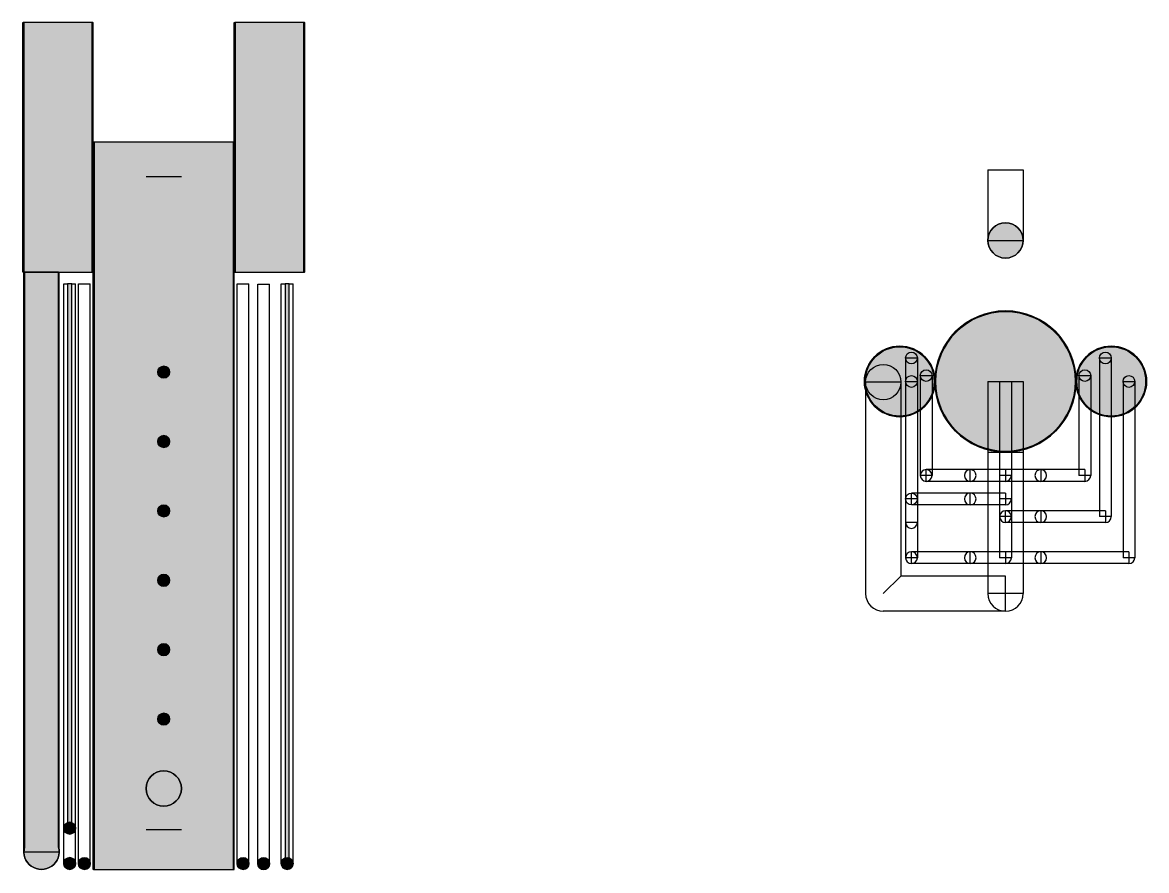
# Model space of a CAD drawing. Header units: millimetres. Extents: x 1147.5 to 1224.1, y 2097.1 to 2139.6.
# Drawn here: x 1183.893 to 1186.322, y 2114.153 to 2115.986 of the extents above; entities that cross this region are included whole.
import ezdxf

# ---------------------------------------------------------------- set-up
doc = ezdxf.new("R2010")
doc.units = ezdxf.units.MM
doc.linetypes.add('DASHED', pattern=[0.75, 0.5, -0.25])
for name, color, linetype in [('0_BackgroundLines', 7, 'Continuous'), ('0_CurveTangencyLines', 7, 'Continuous'), ('0_IntersectionBoundary', 7, 'Continuous'), ('0_IntersectionFill', 7, 'Continuous')]:
    doc.layers.add(name, color=color, linetype=linetype)

# ---------------------------------------------------------------- blocks, each defined once
blk = doc.blocks.new('A$C038139DB')
at = {"layer": '0_IntersectionFill', "linetype": 'Continuous', "extrusion": (0, 0, -1)}
for points in [[(-13.727, 50.827), (-13.727, 72.077), (-19.653, 72.077), (-19.653, 50.827)], [(-13.777, 50.827), (-13.777, 72.077), (-19.603, 72.077), (-19.603, 50.827)], [(-31.727, 50.827), (-31.727, 72.077), (-37.653, 72.077), (-37.653, 50.827)], [(-31.777, 50.827), (-31.777, 72.077), (-37.603, 72.077), (-37.603, 50.827)], [(-19.708, 0), (-19.708, 61.89), (-31.672, 61.89), (-31.672, 0)], [(-19.759, 0), (-19.759, 61.89), (-31.622, 61.89), (-31.622, 0)], [(-17.514, 3.51), (-17.514, 49.837), (-17.866, 49.837), (-17.866, 3.51)], [(-36.014, 0.5), (-36.014, 49.827), (-36.366, 49.827), (-36.366, 0.5)]]:
    blk.add_hatch(color=8, dxfattribs=at).paths.add_polyline_path(points)
h = blk.add_hatch(color=8, dxfattribs=at)
edge = h.paths.add_edge_path()
edge.add_arc((-15.29, 1.5), 1.5, 164.04051, 375.95949)
edge.add_line((-13.848, 1.912), (-13.848, 50.827))
edge.add_line((-13.848, 50.827), (-16.732, 50.827))
edge.add_line((-16.732, 50.827), (-16.732, 1.912))
h = blk.add_hatch(color=8, dxfattribs=at)
edge = h.paths.add_edge_path()
edge.add_arc((-25.69, 42.323), 0.5, 0, 360, ccw=False)
h = blk.add_hatch(color=8, dxfattribs=at)
edge = h.paths.add_edge_path()
edge.add_arc((-25.69, 36.417), 0.5, 0, 360, ccw=False)
h = blk.add_hatch(color=8, dxfattribs=at)
edge = h.paths.add_edge_path()
edge.add_arc((-25.69, 30.512), 0.5, 0, 360, ccw=False)
h = blk.add_hatch(color=8, dxfattribs=at)
edge = h.paths.add_edge_path()
edge.add_arc((-25.69, 24.606), 0.5, 0, 360, ccw=False)
h = blk.add_hatch(color=8, dxfattribs=at)
edge = h.paths.add_edge_path()
edge.add_arc((-25.69, 18.701), 0.5, 0, 360, ccw=False)
h = blk.add_hatch(color=8, dxfattribs=at)
edge = h.paths.add_edge_path()
edge.add_arc((-25.69, 12.795), 0.5, 0, 360, ccw=False)
h = blk.add_hatch(color=8, dxfattribs=at)
edge = h.paths.add_edge_path()
edge.add_arc((-25.69, 6.89), 1.5, 0, 360, ccw=False)
h = blk.add_hatch(color=8, dxfattribs=at)
edge = h.paths.add_edge_path()
edge.add_arc((-17.69, 3.51), 0.5, 0, 360, ccw=False)
h = blk.add_hatch(color=8, dxfattribs=at)
edge = h.paths.add_edge_path()
edge.add_arc((-17.69, 3.51), 0.176, 0, 360, ccw=False)
h = blk.add_hatch(color=8, dxfattribs=at)
edge = h.paths.add_edge_path()
edge.add_arc((-17.69, 0.51), 0.5, 0, 360, ccw=False)
h = blk.add_hatch(color=8, dxfattribs=at)
edge = h.paths.add_edge_path()
edge.add_arc((-18.94, 0.5), 0.5, 0, 360, ccw=False)
h = blk.add_hatch(color=8, dxfattribs=at)
edge = h.paths.add_edge_path()
edge.add_arc((-32.44, 0.5), 0.5, 0, 360, ccw=False)
h = blk.add_hatch(color=8, dxfattribs=at)
edge = h.paths.add_edge_path()
edge.add_arc((-34.19, 0.49), 0.5, 0, 360, ccw=False)
h = blk.add_hatch(color=8, dxfattribs=at)
edge = h.paths.add_edge_path()
edge.add_arc((-36.19, 0.5), 0.5, 0, 360, ccw=False)
h = blk.add_hatch(color=8, dxfattribs=at)
edge = h.paths.add_edge_path()
edge.add_arc((-36.19, 0.5), 0.176, 0, 360, ccw=False)
at = {"layer": '0_BackgroundLines', "linetype": 'Continuous', "extrusion": (0, 1, 0)}
for p, q in [((13.69, 72.077), (13.727, 72.077)), ((13.69, 50.827), (13.69, 72.077)), ((19.653, 72.077), (13.727, 72.077)), ((13.727, 72.077), (13.727, 50.827)), ((19.603, 72.077), (13.777, 72.077)), ((13.777, 72.077), (13.777, 50.827)), ((19.603, 50.827), (19.603, 72.077)), ((19.653, 72.077), (19.69, 72.077)), ((19.653, 50.827), (19.653, 72.077)), ((19.69, 50.827), (19.69, 72.077)), ((31.69, 72.077), (31.727, 72.077)), ((31.69, 50.827), (31.69, 72.077)), ((37.653, 72.077), (31.727, 72.077)), ((31.727, 72.077), (31.727, 50.827)), ((37.603, 72.077), (31.777, 72.077)), ((31.777, 72.077), (31.777, 50.827)), ((37.603, 50.827), (37.603, 72.077)), ((37.653, 72.077), (37.69, 72.077)), ((37.653, 50.827), (37.653, 72.077)), ((37.69, 50.827), (37.69, 72.077)), ((19.69, 61.89), (19.708, 61.89)), ((19.69, 0), (19.69, 61.89)), ((31.672, 61.89), (19.708, 61.89)), ((19.708, 61.89), (19.708, 0)), ((31.622, 61.89), (19.759, 61.89)), ((19.759, 61.89), (19.759, 0)), ((31.622, 0), (31.622, 61.89)), ((31.672, 61.89), (31.69, 61.89)), ((31.672, 0), (31.672, 61.89)), ((31.69, 0), (31.69, 61.89)), ((13.727, 50.827), (13.69, 50.827)), ((13.727, 50.827), (19.653, 50.827)), ((13.777, 50.827), (19.603, 50.827)), ((13.79, 1.5), (13.79, 50.827)), ((13.848, 50.827), (13.848, 1.912)), ((16.732, 50.827), (13.848, 50.827)), ((16.732, 1.912), (16.732, 50.827)), ((16.79, 1.5), (16.79, 50.827)), ((19.69, 50.827), (19.653, 50.827)), ((31.727, 50.827), (31.69, 50.827)), ((31.727, 50.827), (37.653, 50.827)), ((31.777, 50.827), (37.603, 50.827)), ((37.69, 50.827), (37.653, 50.827)), ((17.19, 49.837), (17.514, 49.837)), ((17.19, 3.51), (17.19, 49.837)), ((17.866, 49.837), (17.514, 49.837)), ((17.514, 49.837), (17.514, 3.51)), ((17.866, 49.837), (18.19, 49.837)), ((17.866, 3.51), (17.866, 49.837)), ((18.19, 3.51), (18.19, 49.837)), ((18.44, 49.827), (19.44, 49.827)), ((18.44, 0.5), (18.44, 49.827)), ((19.44, 0.5), (19.44, 49.827)), ((31.94, 49.827), (32.94, 49.827)), ((31.94, 0.5), (31.94, 49.827)), ((32.94, 0.5), (32.94, 49.827)), ((33.69, 49.817), (34.69, 49.817)), ((33.69, 0.49), (33.69, 49.817)), ((34.69, 0.49), (34.69, 49.817)), ((35.69, 49.827), (36.014, 49.827)), ((35.69, 0.5), (35.69, 49.827)), ((36.366, 49.827), (36.014, 49.827)), ((36.014, 49.827), (36.014, 0.5)), ((36.366, 49.827), (36.69, 49.827)), ((36.366, 0.5), (36.366, 49.827)), ((36.69, 0.5), (36.69, 49.827)), ((17.19, 0.51), (17.19, 3.51)), ((17.514, 3.51), (17.866, 3.51)), ((18.19, 0.51), (18.19, 3.51)), ((19.708, 0), (19.69, 0)), ((19.708, 0), (31.672, 0)), ((19.759, 0), (31.622, 0)), ((31.69, 0), (31.672, 0)), ((36.014, 0.5), (36.366, 0.5))]:
    blk.add_line(p, q, dxfattribs=at)
at = {"layer": '0_BackgroundLines', "linetype": 'Continuous'}
for centre, radius in [((25.69, 42.323), 0.5), ((25.69, 36.417), 0.5), ((25.69, 30.512), 0.5), ((25.69, 24.606), 0.5), ((25.69, 18.701), 0.5), ((25.69, 12.795), 0.5), ((25.69, 6.89), 1.5), ((17.69, 3.51), 0.5), ((17.69, 3.51), 0.176), ((17.69, 0.51), 0.5), ((18.94, 0.5), 0.5), ((32.44, 0.5), 0.5), ((34.19, 0.49), 0.5), ((36.19, 0.5), 0.5), ((36.19, 0.5), 0.176)]:
    blk.add_circle(centre, radius, dxfattribs=at)
blk.add_arc((15.29, 1.5), 1.5, 164.04051, 15.95949, dxfattribs=at)
at = {"layer": '0_CurveTangencyLines', "color": 1, "linetype": 'DASHED', "extrusion": (0, 1, 0)}
for p, q in [((27.19, 58.941), (24.19, 58.941)), ((27.19, 3.374), (24.19, 3.374)), ((13.79, 1.5), (16.79, 1.5))]:
    blk.add_line(p, q, dxfattribs=at)
at = {"layer": '0_IntersectionBoundary', "linetype": 'Continuous', "extrusion": (-1.6855e-21, 5.14275e-32, -1)}
for p, q in [((13.727, 72.077), (13.727, 50.827)), ((19.653, 72.077), (13.727, 72.077)), ((19.653, 50.827), (19.653, 72.077)), ((13.727, 50.827), (19.653, 50.827))]:
    blk.add_line(p, q, dxfattribs=at)
at = {"layer": '0_IntersectionBoundary', "linetype": 'Continuous', "extrusion": (-6.86259e-20, 1.80728e-32, -1)}
for p, q in [((13.777, 72.077), (13.777, 50.827)), ((19.603, 72.077), (13.777, 72.077)), ((19.603, 50.827), (19.603, 72.077)), ((13.777, 50.827), (19.603, 50.827))]:
    blk.add_line(p, q, dxfattribs=at)
at = {"layer": '0_IntersectionBoundary', "linetype": 'Continuous', "extrusion": (4.38052e-20, 4.79121e-33, -1)}
for p, q in [((31.727, 72.077), (31.727, 50.827)), ((37.653, 72.077), (31.727, 72.077)), ((37.653, 50.827), (37.653, 72.077)), ((31.727, 50.827), (37.653, 50.827))]:
    blk.add_line(p, q, dxfattribs=at)
at = {"layer": '0_IntersectionBoundary', "linetype": 'Continuous', "extrusion": (-2.94646e-20, -2.46394e-32, -1)}
for p, q in [((31.777, 72.077), (31.777, 50.827)), ((37.603, 72.077), (31.777, 72.077)), ((37.603, 50.827), (37.603, 72.077)), ((31.777, 50.827), (37.603, 50.827))]:
    blk.add_line(p, q, dxfattribs=at)
at = {"layer": '0_IntersectionBoundary', "linetype": 'Continuous', "extrusion": (-4.18126e-20, -7.16615e-32, -1)}
for p, q in [((19.708, 61.89), (19.708, 0)), ((31.672, 61.89), (19.708, 61.89)), ((31.672, 0), (31.672, 61.89)), ((19.708, 0), (31.672, 0))]:
    blk.add_line(p, q, dxfattribs=at)
at = {"layer": '0_IntersectionBoundary', "linetype": 'Continuous', "extrusion": (5.45614e-20, -4.40686e-32, -1)}
for p, q in [((19.759, 61.89), (19.759, 0)), ((31.622, 61.89), (19.759, 61.89)), ((31.622, 0), (31.622, 61.89)), ((19.759, 0), (31.622, 0))]:
    blk.add_line(p, q, dxfattribs=at)
at = {"layer": '0_IntersectionBoundary', "linetype": 'Continuous', "extrusion": (-5.07119e-20, 2.53448e-32, -1)}
for p, q in [((13.848, 50.827), (13.848, 1.912)), ((16.732, 50.827), (13.848, 50.827)), ((16.732, 1.912), (16.732, 50.827))]:
    blk.add_line(p, q, dxfattribs=at)
at = {"layer": '0_IntersectionBoundary', "linetype": 'Continuous', "extrusion": (8.48154e-20, 3.11453e-32, -1)}
for p, q in [((17.514, 49.837), (17.514, 3.51)), ((17.866, 49.837), (17.514, 49.837)), ((17.866, 3.51), (17.866, 49.837)), ((17.514, 3.51), (17.866, 3.51))]:
    blk.add_line(p, q, dxfattribs=at)
at = {"layer": '0_IntersectionBoundary', "linetype": 'Continuous', "extrusion": (-5.15871e-21, 7.39617e-33, -1)}
for p, q in [((36.014, 49.827), (36.014, 0.5)), ((36.366, 49.827), (36.014, 49.827)), ((36.366, 0.5), (36.366, 49.827)), ((36.014, 0.5), (36.366, 0.5))]:
    blk.add_line(p, q, dxfattribs=at)
at = {"layer": '0_IntersectionBoundary', "linetype": 'Continuous', "extrusion": (0, -1.25719e-66, -1)}
blk.add_circle((-25.69, 42.323), 0.5, dxfattribs=at)
at = {"layer": '0_IntersectionBoundary', "linetype": 'Continuous', "extrusion": (0, -3.53259e-66, -1)}
blk.add_circle((-25.69, 36.417), 0.5, dxfattribs=at)
at = {"layer": '0_IntersectionBoundary', "linetype": 'Continuous', "extrusion": (0, -2.20902e-68, -1)}
blk.add_circle((-25.69, 30.512), 0.5, dxfattribs=at)
at = {"layer": '0_IntersectionBoundary', "linetype": 'Continuous', "extrusion": (0, -5.26736e-66, -1)}
blk.add_circle((-25.69, 24.606), 0.5, dxfattribs=at)
at = {"layer": '0_IntersectionBoundary', "linetype": 'Continuous', "extrusion": (0, 2.47274e-66, -1)}
blk.add_circle((-25.69, 18.701), 0.5, dxfattribs=at)
at = {"layer": '0_IntersectionBoundary', "linetype": 'Continuous', "extrusion": (0, 2.25009e-66, -1)}
blk.add_circle((-25.69, 12.795), 0.5, dxfattribs=at)
at = {"layer": '0_IntersectionBoundary', "linetype": 'Continuous', "extrusion": (0, 2.27743e-67, -1)}
blk.add_circle((-25.69, 6.89), 1.5, dxfattribs=at)
at = {"layer": '0_IntersectionBoundary', "linetype": 'Continuous', "extrusion": (0, -3.14933e-66, -1)}
blk.add_circle((-17.69, 3.51), 0.5, dxfattribs=at)
at = {"layer": '0_IntersectionBoundary', "linetype": 'Continuous', "extrusion": (0, 7.51046e-66, -1)}
blk.add_circle((-17.69, 3.51), 0.176, dxfattribs=at)
at = {"layer": '0_IntersectionBoundary', "linetype": 'Continuous', "extrusion": (0, -9.20453e-68, -1)}
blk.add_circle((-17.69, 0.51), 0.5, dxfattribs=at)
at = {"layer": '0_IntersectionBoundary', "linetype": 'Continuous', "extrusion": (0, 1.33906e-66, -1)}
blk.add_circle((-18.94, 0.5), 0.5, dxfattribs=at)
at = {"layer": '0_IntersectionBoundary', "linetype": 'Continuous', "extrusion": (0, 1.79292e-67, -1)}
blk.add_circle((-32.44, 0.5), 0.5, dxfattribs=at)
at = {"layer": '0_IntersectionBoundary', "linetype": 'Continuous', "extrusion": (0, -1.9579e-66, -1)}
blk.add_circle((-34.19, 0.49), 0.5, dxfattribs=at)
at = {"layer": '0_IntersectionBoundary', "linetype": 'Continuous', "extrusion": (0, -2.24989e-67, -1)}
blk.add_circle((-36.19, 0.5), 0.5, dxfattribs=at)
at = {"layer": '0_IntersectionBoundary', "linetype": 'Continuous', "extrusion": (2.46519e-32, -5.84836e-68, -1)}
blk.add_circle((-36.19, 0.5), 0.176, dxfattribs=at)
at = {"layer": '0_IntersectionBoundary', "linetype": 'Continuous', "extrusion": (0, -2.67992e-67, -1)}
blk.add_arc((-15.29, 1.5), 1.5, 164.04051, 15.95949, dxfattribs=at)
blk = doc.blocks.new('A$C23C46374')
at = {"layer": '0_IntersectionFill', "linetype": 'Continuous', "extrusion": (0, 0, -1)}
h = blk.add_hatch(color=8, dxfattribs=at)
edge = h.paths.add_edge_path()
edge.add_arc((-32.403, 65.243), 1.5, 0, 360, ccw=False)
h = blk.add_hatch(color=8, dxfattribs=at)
edge = h.paths.add_edge_path()
edge.add_arc((-32.403, 53.241), 6, 0, 360, ccw=False)
h = blk.add_hatch(color=8, dxfattribs=at)
edge = h.paths.add_edge_path()
edge.add_arc((-32.403, 53.241), 5.95, 0, 360, ccw=False)
h = blk.add_hatch(color=8, dxfattribs=at)
edge = h.paths.add_edge_path()
edge.add_arc((-23.403, 53.241), 3, 0, 360, ccw=False)
h = blk.add_hatch(color=8, dxfattribs=at)
edge = h.paths.add_edge_path()
edge.add_arc((-23.403, 53.241), 2.95, 0, 360, ccw=False)
h = blk.add_hatch(color=8, dxfattribs=at)
edge = h.paths.add_edge_path()
edge.add_arc((-41.403, 53.241), 3, 0, 360, ccw=False)
h = blk.add_hatch(color=8, dxfattribs=at)
edge = h.paths.add_edge_path()
edge.add_arc((-41.403, 53.241), 2.95, 0, 360, ccw=False)
at = {"layer": '0_BackgroundLines', "linetype": 'Continuous'}
for p, q in [((30.903, 71.243), (33.903, 71.243)), ((30.903, 71.243), (30.903, 65.243)), ((33.903, 71.243), (33.903, 65.243)), ((23.903, 55.241), (24.903, 55.241)), ((23.903, 55.241), (23.903, 53.241)), ((24.903, 55.241), (24.903, 53.241)), ((40.403, 55.241), (41.403, 55.241)), ((40.403, 55.241), (40.403, 50.412)), ((41.403, 55.241), (41.403, 50.241)), ((25.153, 53.741), (26.153, 53.741)), ((25.153, 53.741), (25.153, 50.804)), ((26.153, 53.741), (26.153, 52.042)), ((38.653, 53.741), (39.653, 53.741)), ((38.653, 53.741), (38.653, 52.042)), ((39.653, 53.741), (39.653, 50.804)), ((20.503, 53.185), (20.503, 52.473)), ((23.503, 53.185), (23.503, 50.242)), ((23.903, 53.241), (24.903, 53.241)), ((23.903, 53.241), (23.903, 50.283)), ((24.903, 53.241), (24.903, 50.643)), ((30.903, 53.241), (31.903, 53.241)), ((30.903, 53.241), (30.903, 47.431)), ((31.903, 53.241), (32.903, 53.241)), ((31.903, 53.241), (31.903, 47.262)), ((32.903, 53.241), (33.903, 53.241)), ((32.903, 53.241), (32.903, 47.262)), ((33.903, 53.241), (33.903, 47.431)), ((42.403, 53.241), (43.403, 53.241)), ((42.403, 53.241), (42.403, 50.412)), ((43.403, 53.241), (43.403, 51.005)), ((20.503, 52.473), (20.503, 35.185)), ((26.153, 52.042), (26.153, 45.741)), ((38.653, 52.042), (38.653, 45.741)), ((25.153, 50.804), (25.153, 45.241)), ((39.653, 50.804), (39.653, 45.241)), ((43.403, 51.005), (43.403, 38.241)), ((23.503, 50.242), (23.503, 36.685)), ((23.903, 50.283), (23.903, 41.241)), ((24.903, 50.643), (24.903, 41.241)), ((40.403, 50.412), (40.403, 42.241)), ((41.403, 50.241), (41.403, 41.741)), ((42.403, 50.412), (42.403, 38.741)), ((30.903, 47.431), (30.903, 47.185)), ((31.903, 47.185), (30.903, 47.185)), ((30.903, 47.185), (30.903, 45.741)), ((31.903, 47.262), (31.903, 47.241)), ((32.903, 47.241), (31.903, 47.241)), ((31.903, 47.241), (31.903, 45.741)), ((32.903, 47.185), (31.903, 47.185)), ((32.903, 47.262), (32.903, 47.241)), ((32.903, 47.241), (32.903, 45.241)), ((33.903, 47.185), (32.903, 47.185)), ((33.903, 47.431), (33.903, 47.185)), ((33.903, 47.185), (33.903, 45.741)), ((25.653, 45.241), (25.153, 45.241)), ((25.653, 45.241), (25.653, 45.741)), ((26.153, 45.741), (25.653, 45.741)), ((25.653, 44.741), (25.653, 45.241)), ((26.153, 45.241), (25.653, 45.241)), ((29.403, 45.741), (26.153, 45.741)), ((26.153, 45.741), (26.153, 45.241)), ((29.403, 44.741), (29.403, 45.741)), ((31.903, 45.741), (29.403, 45.741)), ((30.903, 45.741), (30.903, 44.741)), ((31.903, 45.741), (31.903, 45.241)), ((32.403, 45.741), (31.903, 45.741)), ((32.403, 45.241), (31.903, 45.241)), ((31.903, 45.241), (31.903, 44.741)), ((32.403, 45.741), (32.403, 45.241)), ((32.903, 45.741), (32.403, 45.741)), ((32.903, 45.241), (32.403, 45.241)), ((32.403, 45.241), (32.403, 44.741)), ((35.403, 45.741), (32.903, 45.741)), ((32.903, 45.241), (32.903, 44.741)), ((33.903, 45.741), (33.903, 44.741)), ((35.403, 45.741), (35.403, 44.741)), ((38.653, 45.741), (35.403, 45.741)), ((39.153, 45.741), (38.653, 45.741)), ((38.653, 45.741), (38.653, 45.241)), ((39.153, 45.241), (38.653, 45.241)), ((39.153, 45.741), (39.153, 45.241)), ((39.153, 45.241), (39.153, 44.741)), ((39.653, 45.241), (39.153, 45.241)), ((29.403, 44.741), (25.653, 44.741)), ((32.403, 44.741), (29.403, 44.741)), ((30.903, 44.741), (30.903, 43.741)), ((31.903, 44.741), (31.903, 43.741)), ((35.403, 44.741), (32.403, 44.741)), ((32.903, 44.741), (32.903, 43.241)), ((33.903, 44.741), (33.903, 42.241)), ((39.153, 44.741), (35.403, 44.741)), ((24.903, 43.241), (23.903, 43.241)), ((24.403, 42.741), (24.403, 43.741)), ((24.903, 43.741), (24.403, 43.741)), ((29.403, 43.741), (24.903, 43.741)), ((29.403, 42.741), (29.403, 43.741)), ((31.903, 43.741), (29.403, 43.741)), ((30.903, 43.741), (30.903, 42.741)), ((31.903, 43.741), (31.903, 43.241)), ((32.403, 43.741), (31.903, 43.741)), ((32.403, 43.241), (31.903, 43.241)), ((31.903, 43.241), (31.903, 42.741)), ((32.403, 43.741), (32.403, 43.241)), ((32.903, 43.241), (32.403, 43.241)), ((32.403, 43.241), (32.403, 42.741)), ((32.903, 43.241), (32.903, 42.241)), ((24.903, 42.741), (24.403, 42.741)), ((29.403, 42.741), (24.903, 42.741)), ((32.403, 42.741), (29.403, 42.741)), ((30.903, 42.741), (30.903, 38.741)), ((31.903, 42.741), (31.903, 41.741)), ((32.403, 41.741), (32.403, 42.241)), ((32.903, 42.241), (32.403, 42.241)), ((35.403, 42.241), (32.903, 42.241)), ((32.903, 42.241), (32.903, 41.741)), ((33.903, 42.241), (33.903, 41.241)), ((35.403, 42.241), (35.403, 41.241)), ((40.403, 42.241), (35.403, 42.241)), ((40.903, 42.241), (40.403, 42.241)), ((40.403, 42.241), (40.403, 41.741)), ((40.903, 42.241), (40.903, 41.839)), ((24.903, 41.241), (23.903, 41.241)), ((23.903, 41.241), (23.903, 38.241)), ((24.903, 41.241), (24.903, 38.741)), ((32.403, 41.741), (31.903, 41.741)), ((31.903, 41.741), (31.903, 38.741)), ((32.403, 41.241), (32.403, 41.741)), ((32.903, 41.741), (32.403, 41.741)), ((35.403, 41.241), (32.403, 41.241)), ((32.903, 41.741), (32.903, 41.241)), ((32.903, 41.241), (32.903, 38.241)), ((33.903, 41.241), (33.903, 38.741)), ((40.903, 41.241), (35.403, 41.241)), ((40.903, 41.741), (40.403, 41.741)), ((40.903, 41.839), (40.903, 41.241)), ((41.403, 41.741), (40.903, 41.741)), ((24.403, 38.241), (24.403, 38.741)), ((24.903, 38.741), (24.403, 38.741)), ((29.403, 38.741), (24.903, 38.741)), ((24.903, 38.741), (24.903, 38.241)), ((29.403, 37.741), (29.403, 38.741)), ((31.903, 38.741), (29.403, 38.741)), ((30.903, 38.741), (30.903, 37.741)), ((31.903, 38.741), (31.903, 38.241)), ((32.403, 38.741), (31.903, 38.741)), ((32.403, 38.741), (32.403, 38.241)), ((32.903, 38.741), (32.403, 38.741)), ((35.403, 38.741), (32.903, 38.741)), ((33.903, 38.741), (33.903, 37.741)), ((35.403, 38.741), (35.403, 37.741)), ((42.403, 38.741), (35.403, 38.741)), ((42.903, 38.741), (42.403, 38.741)), ((42.403, 38.741), (42.403, 38.241)), ((42.903, 38.741), (42.903, 38.241)), ((24.403, 38.241), (23.903, 38.241)), ((24.403, 37.741), (24.403, 38.241)), ((24.903, 38.241), (24.403, 38.241)), ((29.403, 37.741), (24.403, 37.741)), ((32.403, 37.741), (29.403, 37.741)), ((30.903, 37.741), (30.903, 35.185)), ((32.403, 38.241), (31.903, 38.241)), ((32.903, 38.241), (32.403, 38.241)), ((32.403, 38.241), (32.403, 37.741)), ((35.403, 37.741), (32.403, 37.741)), ((33.903, 37.741), (33.903, 35.185)), ((42.903, 37.741), (35.403, 37.741)), ((42.903, 38.241), (42.403, 38.241)), ((42.903, 38.241), (42.903, 37.741)), ((43.403, 38.241), (42.903, 38.241)), ((22.003, 35.185), (23.503, 36.685)), ((30.903, 36.685), (23.503, 36.685)), ((32.403, 36.685), (30.903, 36.685)), ((32.403, 33.685), (22.003, 33.685))]:
    blk.add_line(p, q, dxfattribs=at)
for centre, radius in [((32.403, 65.243), 1.5), ((32.403, 53.241), 6), ((32.403, 53.241), 5.95), ((23.403, 53.241), 3), ((23.403, 53.241), 2.95), ((24.403, 55.241), 0.5), ((41.403, 53.241), 3), ((41.403, 53.241), 2.95), ((40.903, 55.241), 0.5), ((22.003, 53.185), 1.5), ((24.403, 53.241), 0.5), ((25.653, 53.741), 0.5), ((39.153, 53.741), 0.5), ((42.903, 53.241), 0.5), ((24.403, 43.241), 0.5)]:
    blk.add_circle(centre, radius, dxfattribs=at)
for centre, radius, start, end in [((25.653, 45.241), 0.5, 0, 180), ((25.653, 45.241), 0.5, 180, 270), ((25.653, 45.241), 0.5, 270, 0), ((29.403, 45.241), 0.5, 90, 270), ((29.403, 45.241), 0.5, 0, 90), ((29.403, 45.241), 0.5, 270, 0), ((32.403, 45.241), 0.5, 270, 0), ((35.403, 45.241), 0.5, 90, 270), ((35.403, 45.241), 0.5, 0, 90), ((35.403, 45.241), 0.5, 270, 0), ((39.153, 45.241), 0.5, 270, 0), ((29.403, 43.241), 0.5, 90, 270), ((29.403, 43.241), 0.5, 0, 90), ((29.403, 43.241), 0.5, 270, 0), ((32.403, 43.241), 0.5, 270, 0), ((32.403, 41.741), 0.5, 0, 180), ((35.403, 41.741), 0.5, 90, 270), ((35.403, 41.741), 0.5, 0, 90), ((24.403, 41.241), 0.5, 180, 0), ((32.403, 41.741), 0.5, 180, 270), ((32.403, 41.741), 0.5, 270, 0), ((35.403, 41.741), 0.5, 270, 0), ((40.903, 41.741), 0.5, 270, 0), ((24.403, 38.241), 0.5, 0, 180), ((29.403, 38.241), 0.5, 90, 270), ((29.403, 38.241), 0.5, 0, 90), ((35.403, 38.241), 0.5, 90, 270), ((35.403, 38.241), 0.5, 0, 90), ((24.403, 38.241), 0.5, 180, 270), ((24.403, 38.241), 0.5, 270, 0), ((29.403, 38.241), 0.5, 270, 0), ((32.403, 38.241), 0.5, 270, 0), ((35.403, 38.241), 0.5, 270, 0), ((42.903, 38.241), 0.5, 270, 0), ((22.003, 35.185), 1.5, 180, 270), ((32.403, 35.185), 1.5, 180, 0)]:
    blk.add_arc(centre, radius, start, end, dxfattribs=at)
at = {"layer": '0_CurveTangencyLines', "color": 1, "linetype": 'DASHED'}
for p, q in [((30.903, 65.243), (33.903, 65.243)), ((23.503, 53.185), (20.503, 53.185)), ((32.403, 33.685), (32.403, 36.685)), ((33.903, 35.185), (30.903, 35.185))]:
    blk.add_line(p, q, dxfattribs=at)
at = {"layer": '0_IntersectionBoundary', "linetype": 'Continuous', "extrusion": (0, 1.45478e-66, -1)}
blk.add_circle((-32.403, 65.243), 1.5, dxfattribs=at)
at = {"layer": '0_IntersectionBoundary', "linetype": 'Continuous', "extrusion": (0, -2.7441e-65, -1)}
blk.add_circle((-32.403, 53.241), 6, dxfattribs=at)
at = {"layer": '0_IntersectionBoundary', "linetype": 'Continuous', "extrusion": (0, -1.76294e-65, -1)}
blk.add_circle((-32.403, 53.241), 5.95, dxfattribs=at)
at = {"layer": '0_IntersectionBoundary', "linetype": 'Continuous', "extrusion": (0, 5.41729e-65, -1)}
blk.add_circle((-23.403, 53.241), 3, dxfattribs=at)
at = {"layer": '0_IntersectionBoundary', "linetype": 'Continuous', "extrusion": (0, 1.45941e-64, -1)}
blk.add_circle((-23.403, 53.241), 2.95, dxfattribs=at)
at = {"layer": '0_IntersectionBoundary', "linetype": 'Continuous', "extrusion": (0, -1.97451e-64, -1)}
blk.add_circle((-41.403, 53.241), 3, dxfattribs=at)
at = {"layer": '0_IntersectionBoundary', "linetype": 'Continuous', "extrusion": (0, -2.31014e-64, -1)}
blk.add_circle((-41.403, 53.241), 2.95, dxfattribs=at)

msp = doc.modelspace()

# ---------------------------------------------------------------- block references
at = {"xscale": 0.0254, "yscale": 0.0254, "zscale": 0.0254}
for name, p in [('A$C038139DB', (1183.5456, 2114.1557)), ('A$C23C46374', (1185.1943, 2113.8582))]:
    msp.add_blockref(name, p, dxfattribs=at)

doc.saveas('drawing.dxf')
